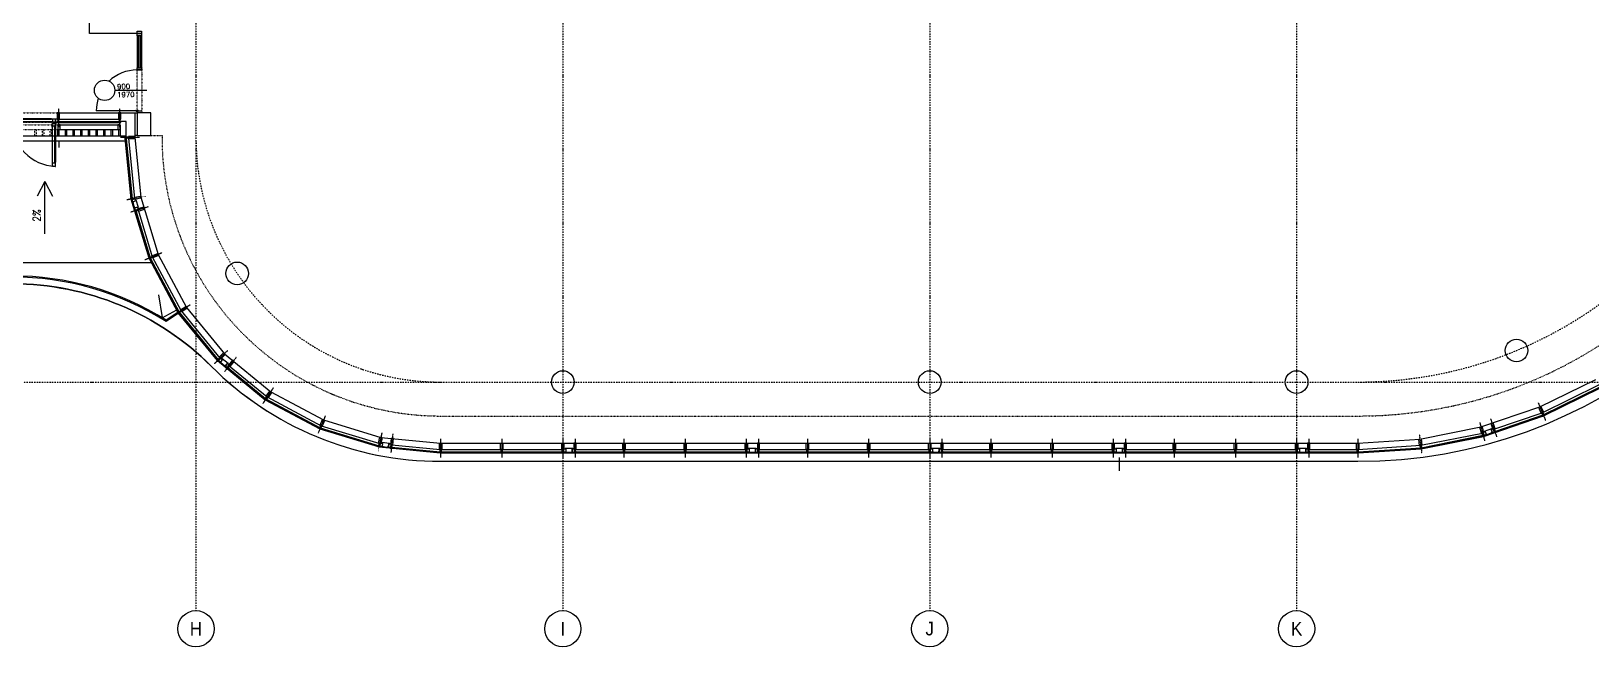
# Model space of a CAD drawing. Header units: millimetres. Extents: x -3035503 to 19821, y 792 to 235380.
# Drawn here: x -2928843 to -2894409, y 173739 to 187335 of the extents above; entities that cross this region are included whole.
import ezdxf

# ---------------------------------------------------------------- set-up
doc = ezdxf.new("R2010")
doc.units = ezdxf.units.MM
for name, pattern in [('4np_fit_out$0$HIDDEN', [0.375, 0.25, -0.125]), ('DD4', [0.8, 0.4, -0.2, 0, -0.2]), ('DIVIDE', [31.75, 12.7, -6.35, 0, -6.35, 0, -6.35])]:
    doc.linetypes.add(name, pattern=pattern)
for name, color, linetype in [('ARCH_E-04-CO', 252, 'Continuous'), ('ARCH_O-02-CO', 251, 'Continuous'), ('ARCH_O-06-CO', 8, 'DD4'), ('ARCH_T-02-CO', 252, 'Continuous'), ('ARCH_Z-02-CO', 252, 'Continuous'), ('ARCH_Z-02-DI', 252, 'DIVIDE'), ('ARCH_Z-08-CO', 252, 'Continuous'), ('E-04-CO', 3, 'Continuous'), ('Z-02-CO', 252, 'Continuous')]:
    doc.layers.add(name, color=color, linetype=linetype)
doc.styles.add('4np_fit_out$0$A_ARIAL', font='arial.ttf', dxfattribs={"width": 0.9})
doc.styles.add('4np_fit_out$0$A_DIM', font='ROMANS.shx', dxfattribs={"width": 0.85})
doc.styles.add('SIMPLEX', font='simplex.shx')

# ---------------------------------------------------------------- blocks, each defined once
blk = doc.blocks.new('4np_fit_out$0$mullion175')
blk.add_lwpolyline([(0, 25), (-138, 25), (-138, 12), (-190, 12), (-190, 25), (-215, 25), (-215, -25), (-190, -25), (-190, -12), (-138, -12), (-138, -25), (0, -25)], close=True)
at = {"linetype": '4np_fit_out$0$HIDDEN'}
blk.add_lwpolyline([(100, 0), (-315, 0)], dxfattribs=at)
blk = doc.blocks.new('4np_fit_out$0$VENTILATION HATCH')
for points in [[(62747, -21788), (62760, -21788), (62760, -21775), (62799, -21775), (62799, -21840), (62814, -21840), (62814, -21850), (62760, -21850), (62760, -21840), (62747, -21840)], [(62784, -21765), (62784, -21775), (62799, -21775), (62799, -21840), (62814, -21840), (62814, -21850), (62924, -21850), (62924, -21840), (62939, -21840), (62939, -21775), (62954, -21775), (62954, -21765)], [(62991, -21788), (62978, -21788), (62978, -21775), (62939, -21775), (62939, -21840), (62924, -21840), (62924, -21850), (62978, -21850), (62978, -21840), (62991, -21840)]]:
    blk.add_lwpolyline(points, close=True)
at = {"rotation": 90.00000003300883}
blk.add_blockref('4np_fit_out$0$mullion175', (63003, -21650), dxfattribs=at)
blk = doc.blocks.new('4np_fit_out$0$DOOR 1975')
for points in [[(48150, 5817), (48096, 5817), (48096, 5807), (48083, 5807), (48083, 5755), (48096, 5755), (48096, 5742), (48123, 5742), (48123, 5752), (48135, 5752), (48135, 5807), (48148, 5807), (48148, 5817)], [(48123, 5742), (48223, 5742), (48223, 5755), (48198, 5755), (48198, 5807), (48223, 5807), (48223, 5817), (48148, 5817), (48148, 5807), (48135, 5807), (48135, 5752), (48123, 5752), (48123, 5742)], [(48135, 5730), (48135, 5630), (48148, 5630), (48148, 5655), (48200, 5655), (48200, 5630), (48210, 5630), (48210, 5705), (48200, 5705), (48200, 5718), (48145, 5718), (48145, 5730), (48135, 5730)], [(48135, 5630), (48135, 4857)], [(48148, 4857), (48148, 5630)], [(48200, 4857), (48200, 5630)], [(48210, 5630), (48210, 4857)], [(48223, 5817), (48996, 5817)], [(48996, 5807), (48223, 5807)], [(48996, 5755), (48223, 5755)], [(48223, 5742), (48996, 5742)], [(49096, 5817), (48996, 5817), (48996, 5807), (49021, 5807), (49021, 5755), (48996, 5755), (48996, 5742), (49071, 5742), (49071, 5752), (49084, 5752), (49084, 5807), (49096, 5807), (49096, 5817)], [(49071, 5742), (49171, 5742), (49171, 5755), (49146, 5755), (49146, 5807), (49171, 5807), (49171, 5817), (49096, 5817), (49096, 5807), (49084, 5807), (49084, 5752), (49071, 5752), (49071, 5742)], [(49945, 5817), (49171, 5817)], [(49171, 5807), (49945, 5807)], [(49171, 5755), (49945, 5755)], [(49945, 5742), (49171, 5742)], [(50045, 5742), (49945, 5742), (49945, 5755), (49970, 5755), (49970, 5807), (49945, 5807), (49945, 5817), (50020, 5817), (50020, 5807), (50032, 5807), (50032, 5752), (50045, 5752), (50045, 5742)], [(50033, 5730), (50033, 5630), (50020, 5630), (50020, 5655), (49968, 5655), (49968, 5630), (49958, 5630), (49958, 5705), (49968, 5705), (49968, 5718), (50023, 5718), (50023, 5730), (50033, 5730)], [(49958, 5630), (49958, 4857)], [(49968, 4857), (49968, 5630)], [(50017, 5817), (50071, 5817), (50071, 5807), (50084, 5807), (50084, 5755), (50071, 5755), (50071, 5742), (50045, 5742), (50045, 5752), (50032, 5752), (50032, 5807), (50020, 5807), (50020, 5817)], [(50020, 4857), (50020, 5630)], [(50033, 5630), (50033, 4857)], [(48210, 4757), (48210, 4857), (48200, 4857), (48200, 4832), (48148, 4832), (48148, 4857), (48135, 4857), (48135, 4782), (48145, 4782), (48145, 4769), (48200, 4769), (48200, 4757), (48210, 4757)], [(50033, 4757), (50033, 4857), (50020, 4857), (50020, 4832), (49968, 4832), (49968, 4857), (49958, 4857), (49958, 4782), (49968, 4782), (49968, 4769), (50023, 4769), (50023, 4757), (50033, 4757)]]:
    blk.add_lwpolyline(points)
for centre in [(48123, 5730), (50045, 5730)]:
    blk.add_circle(centre, 10)
at = {"ltscale": 0.1}
for centre, start, end in [((48123, 5730), 271.3101, 1.3101), ((50045, 5730), 178.6899, 268.6899)]:
    blk.add_arc(centre, 961, start, end, dxfattribs=at)
blk = doc.blocks.new('dp_l')
blk.add_line((-546, 500), (237, 500))
for centre, radius in [((-796, 500), 250), ((0, 0), 25)]:
    blk.add_circle(centre, radius)
for start, end in [(90, 133.4861), (162.2464, 180)]:
    blk.add_arc((0, 0), 1000, start, end)
at = {"layer": 'ARCH_E-04-CO'}
blk.add_line((0, 0), (-1000, 0), dxfattribs=at)

msp = doc.modelspace()

# ---------------------------------------------------------------- linework, layer by layer
at = {"layer": 'ARCH_O-02-CO'}
for points in [[(-2927555, 187286), (-2927555, 188296)], [(-2926505, 187286), (-2927555, 187286)]]:
    msp.add_lwpolyline(points, dxfattribs=at)
at = {"layer": 'ARCH_O-06-CO', "linetype": 'DD4', "ltscale": 70}
msp.add_line((-2980445, 179586), (-2885769, 179586), dxfattribs=at)
for points in [[(-2925205, 213652), (-2925205, 174539)], [(-2917105, 213652), (-2917105, 174539)], [(-2909005, 213652), (-2909005, 174539)], [(-2900905, 213652), (-2900905, 174539)]]:
    msp.add_lwpolyline(points, dxfattribs=at)
at = {"layer": 'ARCH_O-06-CO', "linetype": 'ByBlock', "ltscale": 100}
for centre in [(-2925205, 174139), (-2917105, 174139), (-2909005, 174139), (-2900905, 174139)]:
    msp.add_circle(centre, 400, dxfattribs=at)
at = {"layer": 'ARCH_O-06-CO', "linetype": 'DD4', "ltscale": 70}
for centre, radius, start, end in [((-2899555, 188745), 9159, 270, 67.5), ((-2919805, 184986), 5400, 180, 270)]:
    msp.add_arc(centre, radius, start, end, dxfattribs=at)
at = {"layer": 'ARCH_T-02-CO', "ltscale": 0.8}
for p, q in [((-2931746, 184916), (-2926764, 184916)), ((-2928225, 184769), (-2928225, 184916)), ((-2932317, 182230), (-2926192, 182230)), ((-2925945, 181009), (-2926028, 181514))]:
    msp.add_line(p, q, dxfattribs=at)
at = {"layer": 'ARCH_T-02-CO'}
for p, q in [((-2928540, 184018), (-2928710, 183694)), ((-2928540, 182862), (-2928540, 184018)), ((-2928540, 184018), (-2928371, 183694)), ((-2904813, 177629), (-2904813, 177922))]:
    msp.add_line(p, q, dxfattribs=at)
at = {"layer": 'ARCH_Z-02-CO'}
for p, q in [((-2926504, 186479), (-2926404, 186479)), ((-2928255, 185266), (-2926880, 185266)), ((-2926930, 185266), (-2926930, 185166)), ((-2926880, 185266), (-2926880, 185166)), ((-2926555, 185531), (-2926505, 185531)), ((-2926505, 185579), (-2926404, 185579)), ((-2928255, 185166), (-2926880, 185166)), ((-2926770, 185016), (-2926770, 185016)), ((-2926505, 185031), (-2926555, 185031)), ((-2925953, 181008), (-2925631, 181181)), ((-2925603, 181126), (-2925863, 180952)), ((-2925589, 181106), (-2925862, 180924)), ((-2919805, 177836), (-2899555, 177836))]:
    msp.add_line(p, q, dxfattribs=at)
msp.add_lwpolyline([(-2943451, 203674), (-2967590, 193676), (-2968030, 194738), (-2967240, 195066, 1.000014), (-2968388, 197837), (-2972337, 196201, 1.000007), (-2971189, 193430), (-2970399, 193757), (-2969959, 192694), (-2972482, 191649), (-2972463, 191603, 0.822431), (-2969755, 177836), (-2938705, 177836, 0.199191), (-2933644, 179935, -0.414842), (-2924866, 179935, 0.199191), (-2919805, 177836), (-2899555, 177836, 0.820672), (-2895380, 198824), (-2895408, 198836), (-2895388, 198882), (-2925205, 211232), (-2940736, 204799)], format="xyb", dxfattribs=at)
for points in [[(-2926405, 187284), (-2926505, 187284), (-2926505, 187334), (-2926405, 187334)], [(-2926405, 187234), (-2926505, 187234), (-2926505, 187284), (-2926405, 187284)], [(-2926405, 186479), (-2926505, 186479), (-2926505, 186529), (-2926405, 186529)], [(-2928255, 185166), (-2928205, 185166), (-2928205, 185266), (-2928255, 185266)], [(-2926930, 185166), (-2926880, 185166), (-2926880, 185266), (-2926930, 185266)], [(-2928255, 185166), (-2928230, 185166), (-2928230, 185016), (-2928255, 185016)], [(-2928087, 185166), (-2928062, 185166), (-2928062, 185016), (-2928087, 185016)], [(-2927917, 185166), (-2927892, 185166), (-2927892, 185016), (-2927917, 185016)], [(-2927750, 185166), (-2927725, 185166), (-2927725, 185016), (-2927750, 185016)], [(-2927580, 185166), (-2927555, 185166), (-2927555, 185016), (-2927580, 185016)], [(-2927412, 185166), (-2927387, 185166), (-2927387, 185016), (-2927412, 185016)], [(-2927242, 185166), (-2927217, 185166), (-2927217, 185016), (-2927242, 185016)], [(-2927075, 185166), (-2927050, 185166), (-2927050, 185016), (-2927075, 185016)], [(-2926905, 185166), (-2926880, 185166), (-2926880, 185016), (-2926905, 185016)]]:
    msp.add_lwpolyline(points, close=True, dxfattribs=at)
for points in [[(-2926505, 187234), (-2926505, 186529)], [(-2926485, 187235), (-2926485, 186530)], [(-2926475, 187235), (-2926475, 186530)], [(-2926435, 187235), (-2926435, 186530)], [(-2926425, 187235), (-2926425, 186530)], [(-2926405, 187234), (-2926405, 186529)], [(-2928242, 185531), (-2926892, 185531)], [(-2928242, 185393), (-2926892, 185393)], [(-2928242, 185341), (-2926892, 185341)], [(-2928242, 185316), (-2926892, 185316)], [(-2926555, 185531), (-2926555, 185011), (-2926693, 185011), (-2926693, 184998), (-2926745, 184998), (-2926745, 185011), (-2926745, 185341), (-2926867, 185341), (-2926880, 185341), (-2926880, 185393), (-2926867, 185393), (-2926867, 185531), (-2926555, 185531)], [(-2894192, 179457), (-2895451, 178837), (-2896779, 178386), (-2898155, 178112), (-2899555, 178021), (-2919805, 178021), (-2921164, 178154), (-2922471, 178550), (-2923675, 179194), (-2924730, 180060), (-2925597, 181116), (-2926241, 182320), (-2926637, 183627), (-2926770, 184975), (-2926770, 185016), (-2931740, 185016)], [(-2926770, 184975), (-2926637, 183627), (-2926241, 182320), (-2925597, 181116), (-2924730, 180060), (-2923675, 179194), (-2922471, 178550), (-2921164, 178154), (-2919815, 178021), (-2899548, 178021), (-2898155, 178112), (-2896779, 178386), (-2895451, 178837), (-2894192, 179457)], [(-2926744, 184967), (-2926612, 183632)], [(-2926692, 184972), (-2926561, 183642)], [(-2926555, 184986), (-2926425, 183669), (-2926041, 182403), (-2925417, 181236), (-2924578, 180213), (-2923555, 179373), (-2922388, 178750), (-2921122, 178365), (-2919805, 178236), (-2899555, 178236), (-2898183, 178326), (-2896835, 178594), (-2895533, 179036), (-2894300, 179644)], [(-2926534, 183373), (-2926217, 182330), (-2925576, 181130), (-2924713, 180078)], [(-2926484, 183388), (-2926169, 182350), (-2925532, 181159), (-2924676, 180115)], [(-2896547, 178546), (-2895480, 178908), (-2894231, 179524), (-2893073, 180298)], [(-2896530, 178497), (-2895460, 178860), (-2894205, 179479), (-2893041, 180256)], [(-2924504, 179906), (-2923661, 179215), (-2922461, 178573), (-2921159, 178178)], [(-2924471, 179946), (-2923632, 179258), (-2922441, 178621), (-2921149, 178229)], [(-2900637, 178098), (-2899550, 178098), (-2898165, 178189), (-2896799, 178460)], [(-2900637, 178046), (-2899549, 178046), (-2898158, 178137), (-2896785, 178410)], [(-2920890, 178152), (-2919814, 178046), (-2917105, 178046)], [(-2920884, 178203), (-2919812, 178098), (-2917105, 178098)], [(-2916837, 178098), (-2913055, 178098)], [(-2916837, 178046), (-2913055, 178046)], [(-2912787, 178098), (-2909005, 178098)], [(-2912787, 178046), (-2909005, 178046)], [(-2908737, 178098), (-2904955, 178098)], [(-2908737, 178046), (-2904955, 178046)], [(-2904687, 178098), (-2900905, 178098)], [(-2904687, 178046), (-2900905, 178046)]]:
    msp.add_lwpolyline(points, dxfattribs=at)
for centre, radius, start, end in [((-2899555, 188745), 10909, 269.999, 67.5), ((-2929255, 175556), 6374, 57.8471, 122.1529), ((-2929255, 175556), 6350, 57.7068, 122.2932), ((-2929255, 175556), 6200, 44.9385, 135.0615), ((-2919805, 184986), 7150, 224.9385, 270)]:
    msp.add_arc(centre, radius, start, end, dxfattribs=at)
at = {"layer": 'ARCH_Z-02-DI'}
for p, q in [((-2926504, 185529), (-2926504, 186529)), ((-2926404, 186529), (-2926404, 185529)), ((-2930255, 185266), (-2928255, 185266)), ((-2930255, 185166), (-2928255, 185166))]:
    msp.add_line(p, q, dxfattribs=at)
msp.add_lwpolyline([(-2926255, 185031), (-2925955, 185031), (-2925955, 184986, 0.414214), (-2919805, 178836), (-2899555, 178836, 0.820687), (-2895763, 197900), (-2895790, 197912), (-2895561, 198466)], format="xyb", dxfattribs=at)
for points in [[(-2930242, 185531), (-2928267, 185531)], [(-2928267, 185316), (-2930242, 185316)]]:
    msp.add_lwpolyline(points, dxfattribs=at)
at = {"layer": 'ARCH_Z-02-DI', "ltscale": 0.2}
for points in [[(-2928762, 185166), (-2928737, 185166), (-2928737, 185016), (-2928762, 185016)], [(-2928592, 185166), (-2928567, 185166), (-2928567, 185016), (-2928592, 185016)], [(-2928422, 185166), (-2928397, 185166), (-2928397, 185016), (-2928422, 185016)]]:
    msp.add_lwpolyline(points, close=True, dxfattribs=at)
at = {"layer": 'ARCH_Z-08-CO'}
msp.add_lwpolyline([(-2926205, 185531), (-2926505, 185531), (-2926505, 185031), (-2926205, 185031)], close=True, dxfattribs=at)
for centre in [(-2924295, 181986), (-2896050, 180283), (-2917105, 179586), (-2909005, 179586), (-2900905, 179586)]:
    msp.add_circle(centre, 250, dxfattribs=at)

# ---------------------------------------------------------------- block references
at = {"layer": 'ARCH_Z-02-CO'}
for name, p, rotation in [('4np_fit_out$0$mullion175', (-2928242, 185531), 90.00000064148898), ('4np_fit_out$0$mullion175', (-2926892, 185531), 90.00000064148898), ('4np_fit_out$0$VENTILATION HATCH', (-2923923, 250002), 286.8750000051037), ('4np_fit_out$0$VENTILATION HATCH', (-2959350, 236757), 320.6250000051037), ('4np_fit_out$0$VENTILATION HATCH', (-2963209, 178926), 18.75000001483656), ('4np_fit_out$0$VENTILATION HATCH', (-2981448, 206062), 354.3750000051037)]:
    msp.add_blockref(name, p, dxfattribs=dict(at, rotation=rotation))
for name, p in [('4np_fit_out$0$DOOR 1975', (-2978338, 179586)), ('4np_fit_out$0$VENTILATION HATCH', (-2979839, 199886)), ('4np_fit_out$0$VENTILATION HATCH', (-2975789, 199886)), ('4np_fit_out$0$VENTILATION HATCH', (-2971739, 199886)), ('4np_fit_out$0$VENTILATION HATCH', (-2967689, 199886)), ('4np_fit_out$0$VENTILATION HATCH', (-2963639, 199886))]:
    msp.add_blockref(name, p, dxfattribs=at)
at = {"layer": 'ARCH_Z-02-CO', "xscale": -1}
for p, rotation in [((-2926555, 184986), 180), ((-2926425, 183669), 191.2500000226256), ((-2926041, 182403), 202.5000000226255), ((-2925417, 181236), 213.7500000226257), ((-2924578, 180213), 225.0000000226258), ((-2923555, 179373), 236.2500000226257), ((-2895533, 179036), 292.5000000226258), ((-2922388, 178750), 247.5000000226256), ((-2921122, 178365), 258.7500000226257), ((-2898183, 178326), 277.5000000226257), ((-2896835, 178594), 285.000000022626), ((-2919805, 178236), 270.0000000226258), ((-2918455, 178236), 270.0000000226258), ((-2917105, 178236), 270.0000000226258), ((-2915755, 178236), 270.0000000226258), ((-2914405, 178236), 270.0000000226258), ((-2913055, 178236), 270.0000000226258), ((-2911705, 178236), 270.0000000226258), ((-2910355, 178236), 270.0000000226258), ((-2909005, 178236), 270.0000000226258), ((-2907655, 178236), 270.0000000226258), ((-2906305, 178236), 270.0000000226258), ((-2904955, 178236), 270.0000000226258), ((-2903605, 178236), 270.0000000226258), ((-2902255, 178236), 270.0000000226258), ((-2900905, 178236), 270.0000000226258), ((-2899555, 178236), 270.0000000226258)]:
    msp.add_blockref('4np_fit_out$0$mullion175', p, dxfattribs=dict(at, rotation=rotation))
at = {"layer": 'Z-02-CO'}
ref = msp.add_blockref('dp_l', (-2926505, 185579), dxfattribs=dict(at, xscale=0.8999999796637451, yscale=0.8999999796637451, zscale=0.8999999796637451))
ref.add_attrib('H', '900', (-2926945, 186053), dxfattribs={"layer": 'E-04-CO', "height": 112.5, "rotation": 1.7961, "style": 'SIMPLEX'})
ref.add_attrib('B', '1970', (-2926945, 185873), dxfattribs={"layer": 'E-04-CO', "height": 112.5, "rotation": 1.7961, "style": 'SIMPLEX'})

# ---------------------------------------------------------------- texts
at = {"layer": 'ARCH_O-06-CO', "linetype": 'ByBlock', "ltscale": 100, "char_height": 300, "width": 670.19, "attachment_point": 5, "rotation": 360, "style": '4np_fit_out$0$A_ARIAL'}
for s, insert in [('{\\fArial|b0|i0|c238|p34;H}', (-2925205, 174139)), ('{\\fArial|b0|i0|c238|p34;I}', (-2917105, 174139)), ('{\\fArial|b0|i0|c238|p34;J}', (-2909005, 174139)), ('{\\fArial|b0|i0|c238|p34;K}', (-2900905, 174139))]:
    msp.add_mtext(s, dxfattribs=dict(at, insert=insert))
at = {"layer": 'ARCH_T-02-CO', "insert": (-2928636, 183402), "char_height": 170, "attachment_point": 9, "rotation": 90, "style": '4np_fit_out$0$A_DIM'}
msp.add_mtext('{\\Fromans|c238;2%}', dxfattribs=at)

doc.saveas('drawing.dxf')
